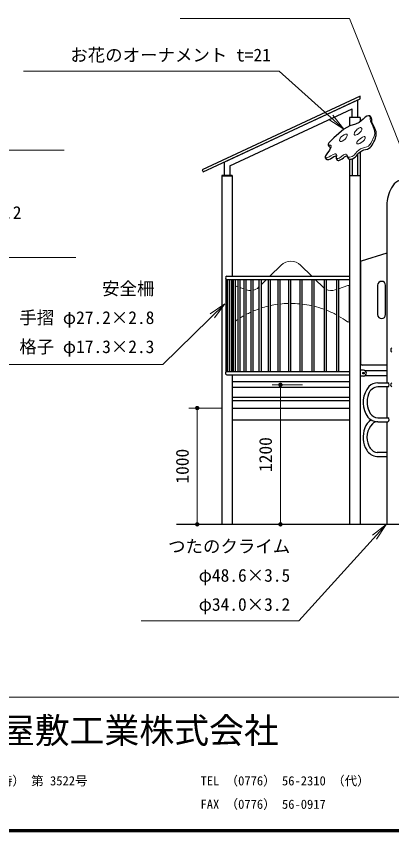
# Model space of a CAD drawing. Units: millimetres at full size, sheet at 1:60. Extents: x 900 to 24300, y 900 to 16920.
# Drawn here: x 10408 to 13637, y 900 to 7905 of the extents above; entities that cross this region are included whole.
import ezdxf
from ezdxf.enums import TextEntityAlignment as Align

# ---------------------------------------------------------------- set-up
doc = ezdxf.new("R2010")
doc.units = ezdxf.units.MM
doc.header["$LTSCALE"] = 60
for name, color, linetype, lineweight in [('D-STR-1', 1, 'Continuous', 25), ('D-STR-3', 251, 'Continuous', 9), ('D-STR-DIM', 7, 'Continuous', 13), ('D-STR-HTXT', 7, 'Continuous', 13), ('D-TTL', 7, 'Continuous', 70), ('D-TTL-FRAM', 7, 'Continuous', 13), ('D-TTL-TXT', 7, 'Continuous', 13)]:
    doc.layers.add(name, color=color, linetype=linetype, lineweight=lineweight)
doc.styles.add('ＭＳ ゴシック', font='')
doc.styles.get('ＭＳ ゴシック').set_extended_font_data('MS Gothic')

# ---------------------------------------------------------------- blocks, each defined once
blk = doc.blocks.new('open_arrow')
at = {"color": 0, "linetype": 'Continuous', "lineweight": -2}
blk.add_lwpolyline([(7.5, 1.25), (0, 0), (7.5, -1.25)], dxfattribs=at)
blk = doc.blocks.new('filled_dot')
at = {"color": 0, "linetype": 'Continuous', "lineweight": -2, "const_width": 1.25}
blk.add_lwpolyline([(-0.625, 0, 1), (0.625, 0, 1)], format="xyb", close=True, dxfattribs=at)

msp = doc.modelspace()

# ---------------------------------------------------------------- linework, layer by layer
at = {"layer": 'D-STR-1'}
for p, q in [((12196.02, 6650.59), (13344.62, 7186.19)), ((13344.62, 7035.11), (13344.62, 7186.19)), ((12244.62, 6619.63), (13296.02, 7109.9)), ((13296.02, 7035.11), (13296.02, 7109.9)), ((13275.77, 7035.11), (13275.77, 6961.49)), ((13364.87, 7035.11), (13275.77, 7035.11)), ((13364.87, 7035.11), (13364.87, 6996.95)), ((13364.87, 6737.88), (13364.87, 3635.1)), ((13275.77, 6675.92), (13275.77, 3635.1)), ((13296.04, 6678.46), (13296.01, 6535.11)), ((13344.41, 6719.14), (13344.43, 6535.11)), ((12196.02, 6650.59), (12196.02, 6535.11)), ((12244.62, 6619.63), (12244.62, 6535.11)), ((12175.77, 6535.11), (12175.77, 3535.11)), ((12264.87, 6535.11), (12175.77, 6535.11)), ((12264.87, 6530.61), (12175.77, 6530.61)), ((12264.87, 6535.11), (12264.87, 5668.74)), ((13275.77, 6535.11), (13275.77, 3535.11)), ((13275.77, 6535.11), (13364.87, 6535.11)), ((13364.87, 6535.11), (13364.87, 3535.11)), ((13596.07, 6279.1), (13596.07, 4752.11)), ((13596.07, 5867.79), (13374.78, 5797.32)), ((13367.82, 5787.8), (13367.82, 4920.11)), ((12211.67, 5644.64), (12211.67, 4845.63)), ((12220.32, 5668.74), (13275.77, 5668.74)), ((12220.32, 5641.54), (13275.77, 5641.54)), ((12221.7, 5641.54), (12221.7, 4848.71)), ((12239, 5641.54), (12239, 4848.71)), ((12241.95, 5641.54), (12241.95, 4848.71)), ((12259.25, 5641.54), (12259.25, 4848.71)), ((12264.87, 5641.54), (12264.87, 4848.71)), ((12272.9, 5641.54), (12272.9, 4848.71)), ((12290.2, 5641.54), (12290.2, 4848.71)), ((12314.23, 5641.54), (12314.23, 4848.71)), ((12331.53, 5641.54), (12331.53, 4848.71)), ((12365.54, 5641.54), (12365.54, 4848.71)), ((12382.84, 5641.54), (12382.84, 4848.71)), ((12426.32, 5641.54), (12426.32, 4848.71)), ((12443.62, 5641.54), (12443.62, 4848.71)), ((12495.94, 5641.54), (12495.94, 4848.71)), ((12513.24, 5641.54), (12513.24, 4848.71)), ((12573.73, 5641.54), (12573.73, 4848.71)), ((12591.03, 5641.54), (12591.03, 4848.71)), ((12658.89, 5641.54), (12658.89, 4848.71)), ((12676.19, 5641.54), (12676.19, 4848.71)), ((12750.58, 5641.54), (12750.58, 4848.71)), ((12767.88, 5641.54), (12767.88, 4848.71)), ((12847.88, 5641.54), (12847.88, 4848.71)), ((12865.18, 5641.54), (12865.18, 4848.71)), ((12949.82, 5641.54), (12949.82, 4848.71)), ((12967.12, 5641.54), (12967.12, 4848.71)), ((13055.38, 5641.54), (13055.38, 4848.71)), ((13072.68, 5641.54), (13072.68, 4848.71)), ((13163.5, 5641.54), (13163.5, 4848.71)), ((13180.8, 5641.54), (13180.8, 4848.71)), ((13516.32, 5591.11), (13516.32, 5339.11)), ((13584.32, 5339.11), (13584.32, 5591.11)), ((13596.07, 4905.11), (13382.82, 4905.11)), ((12220.32, 4848.71), (13275.77, 4848.71)), ((13394.87, 4860.11), (13364.87, 4860.11)), ((13596.07, 4856.46), (13407.87, 4856.46)), ((12220.31, 4821.54), (13275.77, 4821.51)), ((12264.87, 4821.54), (12264.87, 3535.11)), ((13394.87, 4810.11), (13364.87, 4810.11)), ((13596.07, 4813.76), (13407.87, 4813.76)), ((13275.77, 4759.41), (12264.87, 4759.41)), ((13275.77, 4710.81), (12264.87, 4710.81)), ((13603.21, 4718.11), (13517.85, 4718.11)), ((13517.92, 4752.11), (13603.21, 4752.11)), ((13596.07, 4718.11), (13596.07, 4452.11)), ((12264.87, 4628.71), (13275.77, 4628.71)), ((12264.87, 4601.51), (13275.77, 4601.51)), ((12264.87, 4535.11), (13275.77, 4535.11)), ((13275.77, 4431.91), (12264.87, 4431.91)), ((13517.85, 4452.11), (13603.21, 4452.11)), ((13596.07, 4418.11), (13596.07, 3535.11)), ((13596.07, 4152.11), (13511.02, 4152.55)), ((19066.53, 3535.11), (11787.07, 3535.11))]:
    msp.add_line(p, q, dxfattribs=at)
for points in [[(12015.04, 6566.2), (13365.63, 7195.99), (13365.63, 7219.16), (12006.17, 6585.23)], [(13501.96, 6870.18), (13503.84, 6880.26), (13504.55, 6896.78), (13502.47, 6910.82), (13498.31, 6925.19), (13487.49, 6952.89), (13474.71, 6975.97), (13466.73, 6990.65), (13465.6, 7005.41), (13465.59, 7015.73), (13464.8, 7025.67), (13461.03, 7035), (13454.62, 7043.68), (13446.21, 7048.13), (13437.79, 7048.64), (13423.83, 7045.44), (13410.37, 7037.84), (13390.67, 7020.57), (13358.21, 6990.86), (13326.92, 6976.37), (13276.05, 6961.64), (13225.53, 6934.79), (13139.13, 6858.54), (13097.51, 6815.43), (13091.81, 6805.14), (13092.06, 6795.86), (13096.09, 6788.92), (13102.99, 6782.14), (13106.27, 6780.37), (13113.31, 6780.04), (13115.14, 6780.18), (13103.04, 6754.63), (13080.74, 6720.9), (13069.12, 6704.1), (13065.05, 6694.73), (13065.9, 6688.35), (13068.84, 6684.06), (13074.89, 6675.74), (13080.09, 6673.21), (13085.25, 6672.23), (13097.16, 6674.29), (13109.52, 6680.1), (13140.44, 6699.02), (13149.87, 6703.13), (13157.3, 6704.71), (13161.26, 6704.1), (13159.62, 6693.31), (13159.02, 6682.07), (13162.63, 6674.69), (13169.03, 6667.39), (13175.61, 6664.98), (13183.75, 6665.39), (13194, 6668.89), (13212.6, 6679.53), (13223.63, 6688.52), (13232.63, 6696.58), (13242.2, 6701.74), (13248.66, 6703.53), (13252.26, 6703.68), (13253.41, 6703.44), (13254.8, 6697.12), (13256.9, 6691.75), (13260.6, 6686.52), (13265.68, 6679.97), (13271.95, 6676.68), (13274.94, 6675.95), (13283.26, 6675.66), (13289.53, 6676.75), (13296.04, 6678.46), (13306.21, 6682.97), (13317.64, 6690.11), (13325.97, 6696.93), (13333.27, 6704.75), (13342.37, 6716.86), (13344.41, 6719.14), (13354.03, 6729.06), (13363.06, 6736.58), (13370.56, 6741.97), (13379.76, 6747.6), (13398.73, 6756.32), (13413.11, 6760.17), (13427.87, 6762.86), (13437.47, 6766.68), (13452.12, 6776.54), (13459.71, 6783.97), (13465.96, 6792.88), (13478.84, 6813.43), (13484.57, 6823.88), (13491.72, 6837.95), (13498.69, 6856.79)]]:
    msp.add_lwpolyline(points, close=True, dxfattribs=at)
msp.add_circle((13394.87, 4835.11), 6.93, dxfattribs=at)
for centre, radius, start, end in [((13765.77, 6363.45), 145.61, 90.65788, 152.47495), ((13880.19, 6284.33), 284.17, 148.98869, 181.05437), ((13377.82, 5787.8), 10, 107.66291, 180), ((12220.32, 5655.14), 13.6, 90, 270), ((13550.32, 5591.11), 34, 0, 180), ((13550.32, 5339.11), 34, 180, 0), ((13649.72, 5035.11), 20.98, 125.88475, 234.11525), ((13382.82, 4920.11), 15, 180, 270), ((12220.32, 4835.14), 13.6, 86.08731, 270.03732), ((13394.87, 4835.11), 25, 270, 90), ((13602.74, 4583.37), 211.34, 139.67542, 207.84254), ((13523.79, 4629.88), 88.43, 93.85117, 163.63342), ((13516.1, 4649.44), 102.68, 88.98174, 136.4962), ((13597.11, 4735.11), 18.06, 289.72136, 70.27864), ((13647.34, 4735.11), 19.68, 120.25526, 239.74474), ((13604.87, 4585.42), 179.84, 157.31075, 212.62825), ((13518.46, 4530.57), 112.4, 204.10584, 269.15732), ((13519.71, 4530.7), 78.61, 212.50347, 268.64514), ((13544.39, 4315.07), 146.71, 125.09297, 160.48723), ((13516.81, 4349.93), 68.18, 89.06319, 131.60704), ((13577.35, 168636.61), 164218.51, 269.97887, 270.00902), ((13597.11, 4435.11), 18.06, 289.72136, 70.27864), ((13606.63, 4285.38), 215.4, 158.57361, 211.06616), ((13596.05, 4283.33), 171.26, 136.63999, 204.98477), ((13525.27, 4241.05), 89.64, 199.59425, 260.85444), ((13520.49, 4232.43), 114.29, 210.60888, 264.22649), ((13582.3, 8400.52), 4282.44, 269.01906, 270.18418)]:
    msp.add_arc(centre, radius, start, end, dxfattribs=at)
at = {"layer": 'D-STR-3'}
for p, q in [((12589.75, 5668.74), (12686.47, 5763.21)), ((12854.16, 5763.21), (12950.88, 5668.74)), ((12513.24, 5594.01), (12561.9, 5641.54)), ((12978.73, 5641.54), (13047.96, 5573.92)), ((12267.82, 5285.03), (12267.82, 5580.86)), ((12290.2, 5587.02), (12314.23, 5578.34)), ((12331.53, 5572.1), (12365.54, 5559.82)), ((12382.84, 5553.57), (12388.84, 5551.4)), ((12492.68, 5573.92), (12495.94, 5577.11)), ((13151.8, 5551.4), (13163.5, 5555.63)), ((13180.8, 5561.88), (13259.42, 5590.27)), ((13272.82, 5580.86), (13272.82, 5285.03))]:
    msp.add_line(p, q, dxfattribs=at)
for points in [[(13423.83, 7045.44), (13435.02, 7047.26), (13443.3, 7046.63), (13447.1, 7044.73), (13450.75, 7041.3), (13451.16, 7036.61), (13452.74, 7020.09), (13453.96, 7001.7), (13460.13, 6988.36), (13476.29, 6959.55), (13489.78, 6919.94), (13490.94, 6893.41), (13487.15, 6873.7), (13460.22, 6817.22), (13449.78, 6801.04), (13437.26, 6788.63), (13423.58, 6780.91), (13404.68, 6776.49), (13386.22, 6771.42), (13370.35, 6763.82), (13354.9, 6754.13), (13339.35, 6740.92), (13325.95, 6725.35), (13313.59, 6710.88), (13298.36, 6699.89), (13278.09, 6692.34), (13265.17, 6692.84), (13259.13, 6697.31), (13257.68, 6699.27), (13255.36, 6709.16), (13250.61, 6717.38), (13246.02, 6719.7), (13239.81, 6719.75), (13230.82, 6717.08), (13221.71, 6711.92), (13205.91, 6698.11), (13194.84, 6690.3), (13185.61, 6685.47), (13175.73, 6681.82), (13168.88, 6681.18), (13164.13, 6682.65), (13161.39, 6686.24), (13161.18, 6690.28), (13164.02, 6709.06), (13163.41, 6714.67), (13161.19, 6718.86), (13156.92, 6720.22), (13152.89, 6721.16), (13148.56, 6720.93), (13141.8, 6719.71), (13133.5, 6716.5), (13113.75, 6704.82), (13098.21, 6695.21), (13086.64, 6690.03), (13081.7, 6688.73), (13076.02, 6688.55), (13071.94, 6689.87), (13068.09, 6692.12), (13067.03, 6695.54), (13067.86, 6701.21)], [(13115.14, 6780.18), (13116.37, 6783.95), (13116.15, 6786.86), (13115.77, 6790.96), (13114.67, 6794.16), (13111.98, 6796.51), (13105.42, 6796.38), (13099.54, 6796.52), (13095.44, 6798.63), (13093.84, 6805.4), (13096.19, 6811.68), (13097.51, 6815.43)]]:
    msp.add_lwpolyline(points, dxfattribs=at)
for points in [[(13365.51, 6947.24), (13359.81, 6945.38), (13354.11, 6942.21), (13347.03, 6937.34), (13341.12, 6932.62), (13333.53, 6925.46), (13328.03, 6919.36), (13323.57, 6913.58), (13318.73, 6905.38), (13316.2, 6898.79), (13314.86, 6892.95), (13314.53, 6888.75), (13315.01, 6886.68), (13316.45, 6884.69), (13317.81, 6883.78), (13319.9, 6883.02), (13322.94, 6882.63), (13326.7, 6882.87), (13332.36, 6884.28), (13341.92, 6888.58), (13355.17, 6897.14), (13361.11, 6902.14), (13368.68, 6909.94), (13373.95, 6916.95), (13377.49, 6923.4), (13379.34, 6928.59), (13380.13, 6934.27), (13379.5, 6939.44), (13378.54, 6941.65), (13376.98, 6943.75), (13375.34, 6945.18), (13373.14, 6946.46), (13370.94, 6947.27), (13368.53, 6947.54), (13365.75, 6947.28)], [(13249.11, 6891.19), (13245.82, 6891.59), (13240, 6890.89), (13235.42, 6889.48), (13229.06, 6886.65), (13213.49, 6876.8), (13202.7, 6866.92), (13194.01, 6855.55), (13190.14, 6847.21), (13188.9, 6839.39), (13189.67, 6834.31), (13192.73, 6829.8), (13196.86, 6827.34), (13200.48, 6826.68), (13206.04, 6827.62), (13210.54, 6829.47), (13224.61, 6838.88), (13235.87, 6849.15), (13245.28, 6860.4), (13251.37, 6871.28), (13253.59, 6878.3), (13254.5, 6885.21), (13254.24, 6886.88), (13253.46, 6888.52), (13252.39, 6889.67), (13250.91, 6890.57)], [(13399.29, 6870.1), (13387.04, 6865.74), (13376.22, 6859.82), (13364.73, 6851.77), (13351.66, 6839.85), (13341.73, 6826.62), (13338.01, 6819.84), (13336.64, 6813.25), (13337.48, 6810.88), (13339.34, 6808.87), (13342.25, 6807.52), (13347.3, 6807.07), (13354.18, 6808.27), (13364.59, 6811.86), (13392, 6830.15), (13401.95, 6841.65), (13408.77, 6856.14), (13409.16, 6862.6), (13407.82, 6866.82), (13406.47, 6868.64), (13405.27, 6869.45), (13403.58, 6870.03), (13401.78, 6870.24)]]:
    msp.add_lwpolyline(points, close=True, dxfattribs=at)
for centre, radius, start, end in [((12770.32, 5677.36), 120, 45.67404, 134.32596), ((12277.82, 5580.86), 10, 119.46913, 180), ((12422.8, 5645.46), 100, 250.14479, 272.0145), ((12422.8, 5645.46), 100, 282.0141, 314.32596), ((13117.83, 5645.46), 100, 225.67404, 231.35016), ((13117.83, 5645.46), 100, 243.15624, 289.85521), ((13262.82, 5580.86), 10, 0, 109.85521), ((12770.32, 4607.44), 827.66, 103.74049, 108.09547), ((12770.32, 4607.44), 827.66, 97.73722, 102.51073), ((12770.32, 4607.44), 827.66, 91.36654, 96.53025), ((12770.32, 4607.44), 827.66, 84.62278, 90.1688), ((12770.32, 4607.44), 827.66, 77.47433, 83.4186), ((12770.32, 4607.44), 827.66, 69.85402, 76.2445), ((12770.32, 4607.44), 827.66, 119.27832, 122.01527), ((12770.32, 4607.44), 827.66, 114.55877, 117.9143), ((12770.32, 4607.44), 827.66, 109.36005, 113.24878), ((12770.32, 4607.44), 827.66, 61.63765, 68.573), ((12770.32, 4607.44), 827.66, 53.98879, 60.2677), ((12277.82, 5285.03), 10, 180, 240.53087), ((12770.32, 4607.44), 827.66, 123.4389, 125.4568), ((13262.82, 5285.03), 10, 233.98879, 0)]:
    msp.add_arc(centre, radius, start, end, dxfattribs=at)
at = {"layer": 'D-STR-DIM'}
for p, q in [((12869.96, 4735.1), (12608.31, 4735.1)), ((12680.31, 4735.1), (12680.31, 3535.11)), ((12173.87, 4535.11), (11892.57, 4535.11)), ((11964.57, 3535.11), (11964.57, 4535.11)), ((12173.87, 3535.11), (11892.57, 3535.11)), ((12708.79, 3535.11), (12608.31, 3535.11))]:
    msp.add_line(p, q, dxfattribs=at)
at = {"layer": 'D-STR-HTXT'}
for points in [[(14067.87, 5892.21), (13274.83, 7887), (13254.83, 7887), (11819.03, 7887), (12536.93, 7887)], [(13225.53, 6934.79), (12670.85, 7433.11), (12650.85, 7433.11), (10470, 7433.11), (11560.42, 7433.11)], [(6395.18, 5035.11), (8406.84, 6753.19), (8426.84, 6753.19), (10820.84, 6753.19), (9623.84, 6753.19)], [(7693.85, 4535.11), (8506.58, 5831.48), (8526.58, 5831.48), (10920.58, 5831.48), (9723.58, 5831.48)], [(12201.78, 5432.83), (11669.46, 4909.65), (11649.46, 4909.65), (10108.66, 4909.65), (10879.06, 4909.65)], [(13590.07, 3535.11), (12837.69, 2704.14), (12817.69, 2704.14), (11482.54, 2704.14), (12150.12, 2704.14)]]:
    msp.add_lwpolyline(points, dxfattribs=at)
at = {"layer": 'D-TTL'}
msp.add_lwpolyline([(900, 900), (900, 16920), (24300, 16920), (24300, 900)], close=True, dxfattribs=at)
at = {"layer": 'D-TTL-FRAM'}
msp.add_line((900, 2047.32), (24300, 2047.32), dxfattribs=at)

# ---------------------------------------------------------------- block references
at = {"layer": 'D-STR-DIM', "xscale": 15, "yscale": 15}
for p, rotation in [((12680.31, 4735.1), 270), ((11964.57, 4535.11), 270), ((11964.57, 3535.11), 90), ((12680.31, 3535.11), 90)]:
    msp.add_blockref('filled_dot', p, dxfattribs=dict(at, rotation=rotation))
at = {"layer": 'D-STR-HTXT', "xscale": 20, "yscale": 20}
for p, rotation in [((13225.53, 6934.79), 138.1), ((12201.78, 5432.83), 224.5), ((13590.07, 3535.11), 227.8)]:
    msp.add_blockref('open_arrow', p, dxfattribs=dict(at, rotation=rotation))

# ---------------------------------------------------------------- texts
at = {"layer": 'D-STR-DIM', "style": 'ＭＳ ゴシック'}
for s, p in [('1200', (12552.04, 4135.1)), ('1000', (11836.3, 4035.11))]:
    msp.add_text(s, height=110, rotation=90, dxfattribs=at).set_placement(p, align=Align.MIDDLE_CENTER)
at = {"layer": 'D-STR-HTXT', "style": 'ＭＳ ゴシック'}
for s, p in [('お花のオーナメント t=21', (12597.58, 7571.65)), ('安全柵', (11596.19, 5563.04)), ('手摺 φ27.2×2.8', (11596.19, 5313.04)), ('格子 φ17.3×2.3', (11596.19, 5063.04)), ('つたのクライム', (12764.42, 3346.49)), ('φ48.6×3.5', (12764.42, 3096.49)), ('φ34.0×3.2', (12764.42, 2846.49))]:
    msp.add_text(s, height=110, dxfattribs=at).set_placement(p, align=Align.MIDDLE_RIGHT)
msp.add_text('フレーム：□-100×50×3.2', height=110, dxfattribs=at).set_placement((8579.85, 6216.6), align=Align.MIDDLE_LEFT)
at = {"layer": 'D-TTL-TXT', "style": 'ＭＳ ゴシック'}
for s, height, p in [('上屋敷工業株式会社', 219.9, (9966.79, 1586.46)), ('福井県知事許可 （特） 第 3522号', 79.18, (9348.88, 1265.93)), ('TEL （0776） 56-2310 （代）', 79.18, (11992.79, 1265.93)), ('FAX （0776） 56-0917', 79.18, (11992.79, 1064.44))]:
    msp.add_text(s, height=height, dxfattribs=at).set_placement(p, align=Align.BOTTOM_LEFT)

doc.saveas('drawing.dxf')
